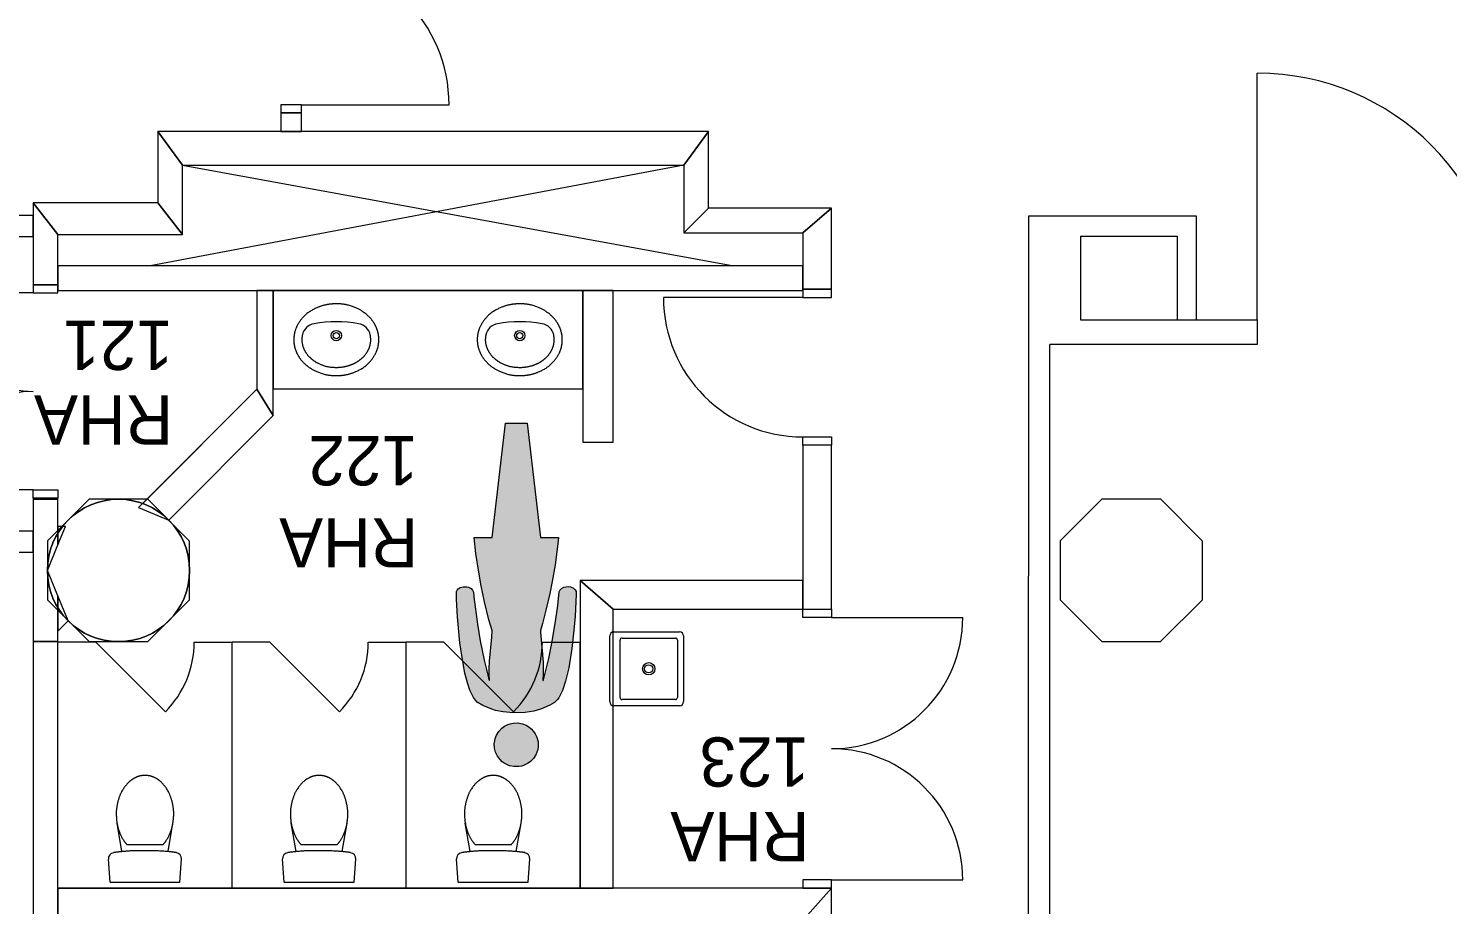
# Model space of a CAD drawing. Header units: inches. Extents: x -38945 to -32777, y -2171 to -942.
# Drawn here: x -38453.3 to -38107.2, y -1578.3 to -1364.7 of the extents above; entities that cross this region are included whole.
import ezdxf

# ---------------------------------------------------------------- set-up
doc = ezdxf.new("R2010")
doc.units = ezdxf.units.IN
doc.header["$LTSCALE"] = 86.4
doc.header["$MEASUREMENT"] = 0
doc.layers.get('0').update_dxf_attribs({"lineweight": 18})
for name, color, linetype, lineweight in [('-0', 7, 'Continuous', 15), ('BUILDING STRUCTURE', 7, 'Continuous', 18), ('LABELS', 7, 'Continuous', 18)]:
    doc.layers.add(name, color=color, linetype=linetype, lineweight=lineweight)
doc.styles.add('Arial', font='arial.ttf')

# ---------------------------------------------------------------- blocks, each defined once
blk = doc.blocks.new('ladies sign')
at = {"layer": '-0', "linetype": 'Continuous', "lineweight": 0}
h = blk.add_hatch(color=256, dxfattribs=at)
h.dxf.hatch_style = 1
h.paths.add_polyline_path([(279.35, -574.89), (279.52, -571.69), (280.58, -559.97), (280.75, -556.38), (280.69, -553.52), (280.52, -550.54), (280.75, -550.77), (281.14, -551.95), (282.04, -555.93), (283.22, -560.47), (285.12, -569.84), (286.47, -577.97), (288.26, -591.43), (288.43, -593.62), (288.88, -594.69), (289.55, -595.42), (290.84, -596.09), (291.69, -596.31), (293.43, -596.31), (294.94, -595.87), (295.89, -595.19), (296.34, -594.69), (296.68, -594.01), (296.68, -590.2), (296.17, -581.56), (295, -569), (294.15, -562.77), (292.58, -554.19), (291.35, -549.42), (290.12, -545.83), (288.43, -542.36), (287.48, -541.01), (286.53, -540), (283.83, -538.43), (279.52, -536.58), (277.72, -536.02), (273.91, -535.23), (269.03, -534.84), (263.14, -535.01), (258.93, -535.63), (255.29, -536.69), (251.13, -538.49), (248.84, -539.78), (247.38, -541.24), (246.76, -542.13), (244.97, -545.72), (243.45, -550.27), (241.94, -556.72), (240.37, -566.18), (239.41, -575.11), (238.85, -582.01), (238.29, -592.56), (238.35, -593.9), (238.85, -594.86), (239.58, -595.53), (241.04, -596.2), (242.05, -596.37), (243.34, -596.31), (244.24, -596.09), (245.41, -595.47), (246.14, -594.74), (246.59, -593.73), (247.32, -587.12), (248.39, -579.32), (250.13, -568.83), (251.64, -561.37), (254.28, -550.83), (254.57, -550.44), (254.33, -554.14), (254.44, -559.46), (255.73, -574.16), (255.68, -575), (254.67, -578.42), (252.87, -585.49), (251.19, -593), (250.01, -598.89), (248.61, -607.03), (247.38, -615.94), (246.98, -620.26), (255.73, -620.26), (262.13, -676.01), (272.84, -676.01), (279.29, -620.26), (288.1, -620.26), (287.26, -612.52), (285.85, -603.38), (284.62, -596.65), (282.99, -588.97), (280.86, -580.22)])
h.paths.add_polyline_path([(278.23, -519.64), (278.11, -517.62), (277.61, -515.66), (276.71, -513.75), (275.42, -512.01), (274.36, -511), (273.46, -510.33), (270.82, -509.04), (268.75, -508.59), (266.33, -508.59), (265.04, -508.82), (263.92, -509.15), (261.68, -510.28), (260.56, -511.12), (259.16, -512.57), (257.98, -514.37), (257.08, -516.89), (256.86, -518.3), (256.91, -520.65), (257.47, -522.9), (258.26, -524.58), (259.04, -525.76), (260.22, -527.05), (261.4, -528), (262.69, -528.78), (264.54, -529.51), (266.73, -529.91), (268.91, -529.85), (270.54, -529.51), (271.61, -529.12), (273.23, -528.28), (274.58, -527.27), (276.09, -525.64), (277.16, -523.9), (277.78, -522.33), (278.06, -521.16)])
at = {"color": 7, "linetype": 'Continuous', "lineweight": 5}
for p, q in [((259.16, -512.57), (260.56, -511.12)), ((260.56, -511.12), (261.68, -510.28)), ((261.68, -510.28), (263.92, -509.15)), ((263.92, -509.15), (265.04, -508.82)), ((265.04, -508.82), (266.33, -508.59)), ((266.33, -508.59), (268.75, -508.59)), ((268.75, -508.59), (270.82, -509.04)), ((270.82, -509.04), (273.46, -510.33)), ((273.46, -510.33), (274.36, -511)), ((274.36, -511), (275.42, -512.01)), ((275.42, -512.01), (276.71, -513.75)), ((256.86, -518.3), (257.08, -516.89)), ((256.91, -520.65), (256.86, -518.3)), ((257.08, -516.89), (257.98, -514.37)), ((257.98, -514.37), (259.16, -512.57)), ((276.71, -513.75), (277.61, -515.66)), ((277.61, -515.66), (278.11, -517.62)), ((278.11, -517.62), (278.23, -519.64)), ((257.47, -522.9), (256.91, -520.65)), ((258.26, -524.58), (257.47, -522.9)), ((259.04, -525.76), (258.26, -524.58)), ((260.22, -527.05), (259.04, -525.76)), ((276.09, -525.64), (274.58, -527.27)), ((277.16, -523.9), (276.09, -525.64)), ((277.78, -522.33), (277.16, -523.9)), ((278.06, -521.16), (277.78, -522.33)), ((278.23, -519.64), (278.06, -521.16)), ((261.4, -528), (260.22, -527.05)), ((262.69, -528.78), (261.4, -528)), ((264.54, -529.51), (262.69, -528.78)), ((266.73, -529.91), (264.54, -529.51)), ((268.91, -529.85), (266.73, -529.91)), ((270.54, -529.51), (268.91, -529.85)), ((271.61, -529.12), (270.54, -529.51)), ((273.23, -528.28), (271.61, -529.12)), ((274.58, -527.27), (273.23, -528.28)), ((247.38, -541.24), (248.84, -539.78)), ((247.38, -541.24), (248.84, -539.78)), ((247.38, -541.24), (248.84, -539.78)), ((248.84, -539.78), (251.13, -538.49)), ((248.84, -539.78), (251.13, -538.49)), ((248.84, -539.78), (251.13, -538.49)), ((251.13, -538.49), (255.29, -536.69)), ((251.13, -538.49), (255.29, -536.69)), ((251.13, -538.49), (255.29, -536.69)), ((255.29, -536.69), (258.93, -535.63)), ((255.29, -536.69), (258.93, -535.63)), ((255.29, -536.69), (258.93, -535.63)), ((258.93, -535.63), (263.14, -535.01)), ((258.93, -535.63), (263.14, -535.01)), ((263.14, -535.01), (269.03, -534.84)), ((263.14, -535.01), (269.03, -534.84)), ((269.03, -534.84), (273.91, -535.23)), ((269.03, -534.84), (273.91, -535.23)), ((273.91, -535.23), (277.72, -536.02)), ((273.91, -535.23), (277.72, -536.02)), ((277.72, -536.02), (279.52, -536.58)), ((279.52, -536.58), (283.83, -538.43)), ((283.83, -538.43), (286.53, -540)), ((286.53, -540), (287.48, -541.01)), ((286.53, -540), (287.48, -541.01)), ((243.45, -550.27), (244.97, -545.72)), ((244.97, -545.72), (246.76, -542.13)), ((244.97, -545.72), (246.76, -542.13)), ((244.97, -545.72), (246.76, -542.13)), ((246.76, -542.13), (247.38, -541.24)), ((246.76, -542.13), (247.38, -541.24)), ((246.76, -542.13), (247.38, -541.24)), ((287.48, -541.01), (288.43, -542.36)), ((287.48, -541.01), (288.43, -542.36)), ((287.48, -541.01), (288.43, -542.36)), ((288.43, -542.36), (290.12, -545.83)), ((288.43, -542.36), (290.12, -545.83)), ((290.12, -545.83), (291.35, -549.42)), ((290.12, -545.83), (291.35, -549.42)), ((241.94, -556.72), (243.45, -550.27)), ((254.28, -550.83), (251.64, -561.37)), ((254.28, -550.83), (251.64, -561.37)), ((254.28, -550.83), (251.64, -561.37)), ((254.44, -550.6), (254.28, -550.83)), ((254.44, -550.6), (254.28, -550.83)), ((254.44, -550.6), (254.28, -550.83)), ((254.33, -554.14), (254.56, -550.6)), ((254.33, -554.14), (254.56, -550.6)), ((254.33, -554.14), (254.56, -550.6)), ((254.56, -550.6), (254.44, -550.6)), ((254.56, -550.6), (254.44, -550.6)), ((254.56, -550.6), (254.44, -550.6)), ((280.75, -550.77), (280.52, -550.6)), ((280.52, -550.6), (280.69, -553.52)), ((280.75, -550.77), (280.52, -550.6)), ((280.52, -550.6), (280.69, -553.52)), ((280.58, -550.6), (280.52, -550.66)), ((280.52, -550.66), (280.69, -553.52)), ((280.75, -550.77), (280.58, -550.6)), ((280.69, -553.52), (280.75, -556.38)), ((280.69, -553.52), (280.75, -556.38)), ((280.69, -553.52), (280.75, -556.38)), ((281.14, -551.95), (280.75, -550.77)), ((281.14, -551.95), (280.75, -550.77)), ((281.14, -551.95), (280.75, -550.77)), ((282.04, -555.93), (281.14, -551.95)), ((282.04, -555.93), (281.14, -551.95)), ((282.04, -555.93), (281.14, -551.95)), ((291.35, -549.42), (292.58, -554.19)), ((291.35, -549.42), (292.58, -554.19)), ((240.37, -566.18), (241.94, -556.72)), ((254.44, -559.46), (254.33, -554.14)), ((254.44, -559.46), (254.33, -554.14)), ((254.44, -559.46), (254.33, -554.14)), ((255.73, -574.16), (254.44, -559.46)), ((255.73, -574.16), (254.44, -559.46)), ((255.73, -574.16), (254.44, -559.46)), ((280.58, -559.97), (279.52, -571.69)), ((280.58, -559.97), (279.52, -571.69)), ((280.58, -559.97), (279.52, -571.69)), ((280.75, -556.38), (280.58, -559.97)), ((280.75, -556.38), (280.58, -559.97)), ((280.75, -556.38), (280.58, -559.97)), ((283.22, -560.47), (282.04, -555.93)), ((283.22, -560.47), (282.04, -555.93)), ((283.22, -560.47), (282.04, -555.93)), ((285.12, -569.84), (283.22, -560.47)), ((285.12, -569.84), (283.22, -560.47)), ((285.12, -569.84), (283.22, -560.47)), ((292.58, -554.19), (294.15, -562.77)), ((292.58, -554.19), (294.15, -562.77)), ((292.58, -554.19), (294.15, -562.77)), ((239.41, -575.11), (240.37, -566.18)), ((251.64, -561.37), (250.13, -568.83)), ((251.64, -561.37), (250.13, -568.83)), ((251.64, -561.37), (250.13, -568.83)), ((294.15, -562.77), (295, -569)), ((294.15, -562.77), (295, -569)), ((294.15, -562.77), (295, -569)), ((250.13, -568.83), (248.39, -579.32)), ((250.13, -568.83), (248.39, -579.32)), ((250.13, -568.83), (248.39, -579.32)), ((255.68, -575), (255.73, -574.16)), ((255.68, -575), (255.73, -574.16)), ((255.68, -575), (255.73, -574.16)), ((279.52, -571.69), (279.35, -574.89)), ((279.52, -571.69), (279.35, -574.89)), ((279.52, -571.69), (279.35, -574.89)), ((286.47, -577.97), (285.12, -569.84)), ((286.47, -577.97), (285.12, -569.84)), ((286.47, -577.97), (285.12, -569.84)), ((295, -569), (296.17, -581.56)), ((295, -569), (296.17, -581.56)), ((295, -569), (296.17, -581.56)), ((238.85, -582.01), (239.41, -575.11)), ((248.39, -579.32), (247.32, -587.12)), ((252.87, -585.49), (254.67, -578.42)), ((252.87, -585.49), (254.67, -578.42)), ((252.87, -585.49), (254.67, -578.42)), ((254.67, -578.42), (255.68, -575)), ((254.67, -578.42), (255.68, -575)), ((254.67, -578.42), (255.68, -575)), ((279.35, -574.89), (280.86, -580.22)), ((279.35, -574.89), (280.86, -580.22)), ((279.35, -574.89), (280.86, -580.22)), ((280.86, -580.22), (282.99, -588.97)), ((280.86, -580.22), (282.99, -588.97)), ((280.86, -580.22), (282.99, -588.97)), ((288.26, -591.43), (286.47, -577.97)), ((288.26, -591.43), (286.47, -577.97)), ((288.26, -591.43), (286.47, -577.97)), ((296.17, -581.56), (296.68, -590.2)), ((296.17, -581.56), (296.68, -590.2)), ((296.17, -581.56), (296.68, -590.2)), ((238.29, -592.56), (238.85, -582.01)), ((238.29, -592.56), (238.85, -582.01)), ((238.29, -592.56), (238.85, -582.01)), ((247.32, -587.12), (246.59, -593.73)), ((251.19, -593), (252.87, -585.49)), ((251.19, -593), (252.87, -585.49)), ((251.19, -593), (252.87, -585.49)), ((238.35, -593.9), (238.29, -592.56)), ((238.35, -593.9), (238.29, -592.56)), ((238.35, -593.9), (238.29, -592.56)), ((238.85, -594.86), (238.35, -593.9)), ((238.85, -594.86), (238.35, -593.9)), ((238.85, -594.86), (238.35, -593.9)), ((239.58, -595.53), (238.85, -594.86)), ((239.58, -595.53), (238.85, -594.86)), ((239.58, -595.53), (238.85, -594.86)), ((246.14, -594.74), (245.41, -595.47)), ((246.14, -594.74), (245.41, -595.47)), ((246.14, -594.74), (245.41, -595.47)), ((246.59, -593.73), (246.14, -594.74)), ((246.59, -593.73), (246.14, -594.74)), ((246.59, -593.73), (246.14, -594.74)), ((250.01, -598.89), (251.19, -593)), ((250.01, -598.89), (251.19, -593)), ((250.01, -598.89), (251.19, -593)), ((282.99, -588.97), (284.62, -596.65)), ((282.99, -588.97), (284.62, -596.65)), ((282.99, -588.97), (284.62, -596.65)), ((288.43, -593.62), (288.26, -591.43)), ((288.43, -593.62), (288.26, -591.43)), ((288.43, -593.62), (288.26, -591.43)), ((288.88, -594.69), (288.43, -593.62)), ((288.88, -594.69), (288.43, -593.62)), ((288.88, -594.69), (288.43, -593.62)), ((289.55, -595.42), (288.88, -594.69)), ((289.55, -595.42), (288.88, -594.69)), ((289.55, -595.42), (288.88, -594.69)), ((295.89, -595.19), (294.94, -595.87)), ((295.89, -595.19), (294.94, -595.87)), ((295.89, -595.19), (294.94, -595.87)), ((296.34, -594.69), (295.89, -595.19)), ((296.34, -594.69), (295.89, -595.19)), ((296.34, -594.69), (295.89, -595.19)), ((296.68, -594.01), (296.34, -594.69)), ((296.68, -594.01), (296.34, -594.69)), ((296.68, -594.01), (296.34, -594.69)), ((296.68, -590.2), (296.68, -594.01)), ((296.68, -590.2), (296.68, -594.01)), ((296.68, -590.2), (296.68, -594.01)), ((241.04, -596.2), (239.58, -595.53)), ((241.04, -596.2), (239.58, -595.53)), ((241.04, -596.2), (239.58, -595.53)), ((242.05, -596.37), (241.04, -596.2)), ((242.05, -596.37), (241.04, -596.2)), ((242.05, -596.37), (241.04, -596.2)), ((243.34, -596.31), (242.05, -596.37)), ((243.34, -596.31), (242.05, -596.37)), ((243.34, -596.31), (242.05, -596.37)), ((244.24, -596.09), (243.34, -596.31)), ((244.24, -596.09), (243.34, -596.31)), ((245.41, -595.47), (244.24, -596.09)), ((245.41, -595.47), (244.24, -596.09)), ((248.61, -607.03), (250.01, -598.89)), ((248.61, -607.03), (250.01, -598.89)), ((248.61, -607.03), (250.01, -598.89)), ((284.62, -596.65), (285.85, -603.38)), ((284.62, -596.65), (285.85, -603.38)), ((284.62, -596.65), (285.85, -603.38)), ((290.84, -596.09), (289.55, -595.42)), ((290.84, -596.09), (289.55, -595.42)), ((290.84, -596.09), (289.55, -595.42)), ((291.69, -596.31), (290.84, -596.09)), ((291.69, -596.31), (290.84, -596.09)), ((291.69, -596.31), (290.84, -596.09)), ((293.43, -596.31), (291.69, -596.31)), ((293.43, -596.31), (291.69, -596.31)), ((293.43, -596.31), (291.69, -596.31)), ((294.94, -595.87), (293.43, -596.31)), ((294.94, -595.87), (293.43, -596.31)), ((294.94, -595.87), (293.43, -596.31)), ((247.38, -615.94), (248.61, -607.03)), ((285.85, -603.38), (287.26, -612.52)), ((285.85, -603.38), (287.26, -612.52)), ((285.85, -603.38), (287.26, -612.52)), ((246.98, -620.26), (247.38, -615.94)), ((287.26, -612.52), (288.1, -620.26)), ((287.26, -612.52), (288.1, -620.26)), ((287.26, -612.52), (288.1, -620.26)), ((255.73, -620.26), (246.98, -620.26)), ((255.73, -620.26), (246.98, -620.26)), ((262.13, -676.01), (255.73, -620.26)), ((279.29, -620.26), (272.84, -676.01)), ((288.1, -620.26), (279.29, -620.26)), ((288.1, -620.26), (279.29, -620.26)), ((288.1, -620.26), (279.29, -620.26)), ((272.84, -676.01), (262.13, -676.01)), ((272.84, -676.01), (262.13, -676.01)), ((272.84, -676.01), (262.13, -676.01))]:
    blk.add_line(p, q, dxfattribs=at)

msp = doc.modelspace()

# ---------------------------------------------------------------- linework, layer by layer
at = {"layer": 'BUILDING STRUCTURE', "color": 7, "linetype": 'Continuous', "lineweight": 5}
for p, q in [((-38153.59, -1435.8), (-38153.59, -1375.65)), ((-38386.73, -1383.34), (-38391.73, -1383.34)), ((-38391.73, -1383.34), (-38391.73, -1385.34)), ((-38386.73, -1385.34), (-38386.73, -1383.34)), ((-38386.73, -1383.34), (-38350.73, -1383.34)), ((-38391.73, -1385.34), (-38391.73, -1389.84)), ((-38391.73, -1385.34), (-38386.73, -1385.34)), ((-38386.73, -1385.34), (-38391.73, -1385.34)), ((-38391.73, -1385.34), (-38391.73, -1389.84)), ((-38386.73, -1389.84), (-38386.73, -1385.34)), ((-38386.73, -1389.84), (-38386.73, -1385.34)), ((-38421.73, -1389.84), (-38421.73, -1407.21)), ((-38391.73, -1389.84), (-38421.73, -1389.84)), ((-38287.43, -1389.84), (-38421.73, -1389.84)), ((-38421.73, -1389.84), (-38415.73, -1398.09)), ((-38415.73, -1398.09), (-38421.73, -1389.84)), ((-38421.73, -1389.84), (-38421.73, -1407.21)), ((-38391.73, -1389.84), (-38386.73, -1389.84)), ((-38287.43, -1389.84), (-38386.73, -1389.84)), ((-38287.43, -1389.84), (-38293.43, -1398.09)), ((-38293.43, -1398.09), (-38287.43, -1389.84)), ((-38287.43, -1408.56), (-38287.43, -1389.84)), ((-38287.43, -1408.56), (-38287.43, -1389.84)), ((-38293.43, -1398.09), (-38423.66, -1422.61)), ((-38415.73, -1414.96), (-38415.73, -1398.09)), ((-38415.73, -1398.09), (-38293.43, -1398.09)), ((-38415.73, -1398.09), (-38281.25, -1422.61)), ((-38415.73, -1398.09), (-38293.43, -1398.09)), ((-38415.73, -1414.96), (-38415.73, -1398.09)), ((-38293.43, -1398.09), (-38293.43, -1414.56)), ((-38293.43, -1398.09), (-38293.43, -1414.56)), ((-38452.13, -1407.21), (-38452.13, -1410.34)), ((-38421.73, -1407.21), (-38452.13, -1407.21)), ((-38421.73, -1407.21), (-38452.13, -1407.21)), ((-38452.13, -1407.21), (-38446.13, -1414.96)), ((-38446.13, -1414.96), (-38452.13, -1407.21)), ((-38452.13, -1407.21), (-38452.13, -1427.21)), ((-38421.73, -1407.21), (-38415.73, -1414.96)), ((-38415.73, -1414.96), (-38421.73, -1407.21)), ((-38287.43, -1408.56), (-38293.43, -1414.56)), ((-38293.43, -1414.56), (-38287.43, -1408.56)), ((-38257.43, -1408.56), (-38287.43, -1408.56)), ((-38257.43, -1408.56), (-38287.43, -1408.56)), ((-38257.43, -1408.56), (-38264.43, -1414.56)), ((-38264.43, -1414.56), (-38257.43, -1408.56)), ((-38257.43, -1428.31), (-38257.43, -1408.56)), ((-38257.43, -1428.31), (-38257.43, -1408.56)), ((-38452.13, -1410.34), (-38458, -1410.34)), ((-38452.13, -1410.34), (-38458, -1410.34)), ((-38452.13, -1415.47), (-38452.13, -1410.34)), ((-38458, -1415.47), (-38452.13, -1415.47)), ((-38458, -1415.47), (-38452.13, -1415.47)), ((-38452.13, -1415.47), (-38452.13, -1427.21)), ((-38446.13, -1422.61), (-38446.13, -1414.96)), ((-38446.13, -1414.96), (-38415.73, -1414.96)), ((-38446.13, -1414.96), (-38415.73, -1414.96)), ((-38446.13, -1427.21), (-38446.13, -1414.96)), ((-38293.43, -1414.56), (-38264.43, -1414.56)), ((-38293.43, -1414.56), (-38264.43, -1414.56)), ((-38264.43, -1414.56), (-38264.43, -1422.61)), ((-38264.43, -1414.56), (-38264.43, -1428.31)), ((-38264.43, -1422.61), (-38446.13, -1422.61)), ((-38264.43, -1422.61), (-38446.13, -1422.61)), ((-38446.13, -1422.61), (-38446.13, -1428.61)), ((-38264.43, -1428.61), (-38264.43, -1422.61)), ((-38452.13, -1429.21), (-38476.13, -1429.21)), ((-38452.13, -1427.21), (-38452.13, -1429.21)), ((-38446.13, -1427.21), (-38452.13, -1427.21)), ((-38452.13, -1427.21), (-38446.13, -1427.21)), ((-38452.13, -1429.21), (-38446.13, -1429.21)), ((-38446.13, -1429.21), (-38446.13, -1427.21)), ((-38446.13, -1428.61), (-38397.63, -1428.61)), ((-38446.13, -1428.61), (-38264.43, -1428.61)), ((-38397.63, -1428.61), (-38397.63, -1452.7)), ((-38397.63, -1428.61), (-38397.63, -1452.7)), ((-38393.6, -1428.61), (-38397.63, -1428.61)), ((-38393.6, -1428.61), (-38318.1, -1428.61)), ((-38393.6, -1459.11), (-38393.6, -1428.61)), ((-38318.1, -1428.61), (-38393.6, -1428.61)), ((-38393.6, -1428.61), (-38393.6, -1452.61)), ((-38393.6, -1459.11), (-38393.6, -1428.61)), ((-38318.1, -1428.61), (-38318.1, -1465.61)), ((-38318.1, -1452.61), (-38318.1, -1428.61)), ((-38318.1, -1428.61), (-38318.1, -1465.61)), ((-38310.73, -1428.61), (-38318.1, -1428.61)), ((-38310.73, -1428.61), (-38264.43, -1428.61)), ((-38310.73, -1465.61), (-38310.73, -1428.61)), ((-38310.73, -1465.61), (-38310.73, -1428.61)), ((-38264.43, -1428.31), (-38264.43, -1430.31)), ((-38257.43, -1428.31), (-38264.43, -1428.31)), ((-38264.43, -1428.31), (-38257.43, -1428.31)), ((-38257.43, -1430.31), (-38257.43, -1428.31)), ((-38264.43, -1430.31), (-38298.43, -1430.31)), ((-38264.43, -1430.31), (-38257.43, -1430.31)), ((-38155.59, -1435.8), (-38153.59, -1435.8)), ((-38153.59, -1435.8), (-38153.59, -1441.8)), ((-38397.63, -1452.7), (-38425.46, -1480.54)), ((-38397.63, -1452.7), (-38424.3, -1479.38)), ((-38393.6, -1459.11), (-38397.63, -1452.7)), ((-38397.63, -1452.7), (-38393.6, -1459.11)), ((-38393.6, -1452.61), (-38318.1, -1452.61)), ((-38419.08, -1484.59), (-38393.6, -1459.11)), ((-38419.08, -1484.59), (-38393.6, -1459.11)), ((-38318.1, -1465.61), (-38310.73, -1465.61)), ((-38318.1, -1465.61), (-38310.73, -1465.61)), ((-38264.43, -1466.31), (-38264.43, -1464.31)), ((-38264.43, -1464.31), (-38257.43, -1464.31)), ((-38264.43, -1466.31), (-38264.43, -1499.31)), ((-38257.43, -1466.31), (-38264.43, -1466.31)), ((-38257.43, -1466.31), (-38264.43, -1466.31)), ((-38264.43, -1466.31), (-38264.43, -1506.31)), ((-38257.43, -1464.31), (-38257.43, -1466.31)), ((-38257.43, -1506.31), (-38257.43, -1466.31)), ((-38257.43, -1506.31), (-38257.43, -1466.31)), ((-38452.13, -1477.21), (-38476.13, -1477.21)), ((-38452.13, -1479.21), (-38452.13, -1477.21)), ((-38452.13, -1477.21), (-38446.13, -1477.21)), ((-38446.13, -1477.21), (-38446.13, -1479.21)), ((-38452.13, -1479.21), (-38452.13, -1487.24)), ((-38446.13, -1479.21), (-38452.13, -1479.21)), ((-38446.13, -1479.21), (-38452.13, -1479.21)), ((-38452.13, -1479.21), (-38452.13, -1479.51)), ((-38446.13, -1479.51), (-38452.13, -1479.51)), ((-38452.13, -1479.51), (-38452.13, -1514.21)), ((-38452.13, -1479.51), (-38446.13, -1479.51)), ((-38438.53, -1479.51), (-38448.7, -1489.67)), ((-38446.13, -1486.11), (-38446.13, -1479.21)), ((-38446.13, -1479.51), (-38446.13, -1479.21)), ((-38446.13, -1490.64), (-38446.13, -1479.51)), ((-38424.16, -1479.51), (-38438.53, -1479.51)), ((-38424.3, -1479.38), (-38426.46, -1481.54)), ((-38426.46, -1481.54), (-38419.08, -1484.59)), ((-38419.08, -1484.59), (-38424.3, -1479.38)), ((-38424.3, -1479.38), (-38419.08, -1484.59)), ((-38414, -1489.68), (-38424.16, -1479.51)), ((-38191.52, -1479.51), (-38201.68, -1489.67)), ((-38177.14, -1479.51), (-38191.52, -1479.51)), ((-38166.99, -1489.68), (-38177.14, -1479.51)), ((-38452.13, -1487.24), (-38589.5, -1487.24)), ((-38452.13, -1487.24), (-38589.5, -1487.24)), ((-38452.13, -1492.37), (-38452.13, -1487.24)), ((-38444.97, -1486.11), (-38446.13, -1486.11)), ((-38446.13, -1486.11), (-38446.13, -1490.64)), ((-38446.13, -1490.64), (-38444.25, -1486.11)), ((-38444.25, -1486.11), (-38446.13, -1486.11)), ((-38448.7, -1489.67), (-38448.7, -1504.04)), ((-38448.7, -1496.86), (-38446.13, -1490.64)), ((-38414.01, -1504.05), (-38414, -1489.68)), ((-38201.68, -1489.67), (-38201.69, -1504.04)), ((-38166.99, -1504.05), (-38166.99, -1489.68)), ((-38584.8, -1492.37), (-38452.13, -1492.37)), ((-38584.8, -1492.37), (-38452.13, -1492.37)), ((-38452.13, -1492.37), (-38452.13, -1812.37)), ((-38446.13, -1503.07), (-38448.7, -1496.86)), ((-38264.43, -1499.31), (-38318.73, -1499.31)), ((-38318.73, -1499.31), (-38318.73, -1574.31)), ((-38318.73, -1499.31), (-38318.73, -1574.31)), ((-38310.73, -1506.31), (-38318.73, -1499.31)), ((-38264.43, -1499.31), (-38318.73, -1499.31)), ((-38318.73, -1499.31), (-38310.73, -1506.31)), ((-38264.43, -1506.31), (-38264.43, -1499.31)), ((-38448.7, -1504.04), (-38438.54, -1514.2)), ((-38443.62, -1509.13), (-38446.13, -1503.07)), ((-38446.13, -1503.07), (-38446.13, -1511.63)), ((-38446.13, -1514.21), (-38446.13, -1503.07)), ((-38424.17, -1514.21), (-38414.01, -1504.05)), ((-38201.69, -1504.04), (-38191.53, -1514.2)), ((-38177.16, -1514.21), (-38166.99, -1504.05)), ((-38446.13, -1511.63), (-38443.62, -1509.13)), ((-38446.13, -1511.63), (-38443.62, -1509.13)), ((-38310.73, -1506.31), (-38264.43, -1506.31)), ((-38310.73, -1574.31), (-38310.73, -1506.31)), ((-38310.73, -1574.31), (-38310.73, -1506.31)), ((-38310.73, -1506.31), (-38264.43, -1506.31)), ((-38264.43, -1508.31), (-38264.43, -1506.31)), ((-38264.43, -1506.31), (-38257.43, -1506.31)), ((-38264.43, -1506.31), (-38257.43, -1506.31)), ((-38257.43, -1508.31), (-38264.43, -1508.31)), ((-38257.43, -1506.31), (-38257.43, -1508.31)), ((-38257.43, -1508.31), (-38225.43, -1508.31)), ((-38446.13, -1574.31), (-38446.13, -1511.63)), ((-38310.53, -1511.83), (-38294.53, -1511.83)), ((-38452.13, -1514.21), (-38446.13, -1514.21)), ((-38446.13, -1514.21), (-38452.13, -1514.21)), ((-38452.13, -1514.21), (-38452.13, -1741.73)), ((-38446.13, -1741.73), (-38446.13, -1514.21)), ((-38446.13, -1574.31), (-38446.13, -1514.31)), ((-38436.89, -1514.31), (-38446.13, -1514.31)), ((-38438.54, -1514.2), (-38424.17, -1514.21)), ((-38436.89, -1514.31), (-38419.92, -1531.28)), ((-38412.89, -1514.31), (-38403.66, -1514.31)), ((-38403.66, -1574.31), (-38403.66, -1514.31)), ((-38403.66, -1574.31), (-38403.66, -1514.31)), ((-38394.43, -1514.31), (-38403.66, -1514.31)), ((-38394.43, -1514.31), (-38377.45, -1531.28)), ((-38370.43, -1514.31), (-38361.19, -1514.31)), ((-38361.19, -1574.31), (-38361.19, -1514.31)), ((-38361.19, -1574.31), (-38361.19, -1514.31)), ((-38351.96, -1514.31), (-38361.19, -1514.31)), ((-38351.96, -1514.31), (-38334.99, -1531.28)), ((-38327.96, -1514.31), (-38318.73, -1514.31)), ((-38318.73, -1574.31), (-38318.73, -1514.31)), ((-38311.53, -1528.83), (-38311.53, -1512.83)), ((-38309.03, -1527.83), (-38309.03, -1513.83)), ((-38308.53, -1513.33), (-38295.53, -1513.33)), ((-38295.03, -1513.83), (-38295.03, -1527.83)), ((-38293.53, -1512.83), (-38293.53, -1528.83)), ((-38191.53, -1514.2), (-38177.16, -1514.21)), ((-38294.53, -1529.83), (-38310.53, -1529.83)), ((-38295.53, -1528.33), (-38308.53, -1528.33)), ((-38430.52, -1565.39), (-38431.71, -1558.47)), ((-38419.27, -1565.39), (-38418.08, -1558.47)), ((-38388.05, -1565.39), (-38389.24, -1558.47)), ((-38376.8, -1565.39), (-38375.61, -1558.47)), ((-38345.58, -1565.39), (-38346.77, -1558.47)), ((-38334.33, -1565.39), (-38333.14, -1558.47)), ((-38429.32, -1563.67), (-38420.47, -1563.67)), ((-38386.85, -1563.67), (-38378, -1563.67)), ((-38344.38, -1563.67), (-38335.53, -1563.67)), ((-38433.4, -1572.81), (-38433.81, -1567.24)), ((-38416.38, -1572.81), (-38415.97, -1567.24)), ((-38390.94, -1572.81), (-38391.35, -1567.24)), ((-38373.91, -1572.81), (-38373.5, -1567.24)), ((-38348.47, -1572.81), (-38348.88, -1567.24)), ((-38331.45, -1572.81), (-38331.04, -1567.24)), ((-38318.73, -1574.31), (-38446.13, -1574.31)), ((-38446.13, -1574.31), (-38403.66, -1574.31)), ((-38257.43, -1574.31), (-38446.13, -1574.31)), ((-38446.13, -1574.31), (-38446.13, -1582.31)), ((-38433.4, -1572.81), (-38416.38, -1572.81)), ((-38403.66, -1574.31), (-38361.19, -1574.31)), ((-38390.94, -1572.81), (-38373.91, -1572.81)), ((-38361.19, -1574.31), (-38318.73, -1574.31)), ((-38348.47, -1572.81), (-38331.45, -1572.81)), ((-38318.73, -1574.31), (-38310.73, -1574.31)), ((-38257.43, -1574.31), (-38310.73, -1574.31)), ((-38257.43, -1574.31), (-38264.63, -1582.31)), ((-38264.63, -1582.31), (-38257.43, -1574.31)), ((-38257.43, -1572.31), (-38264.43, -1572.31)), ((-38264.43, -1572.31), (-38264.43, -1574.31)), ((-38264.43, -1574.31), (-38257.43, -1574.31)), ((-38257.43, -1574.31), (-38257.43, -1572.31)), ((-38257.43, -1572.31), (-38225.43, -1572.31)), ((-38257.43, -1723.61), (-38257.43, -1574.31)), ((-38257.43, -1723.61), (-38257.43, -1574.31))]:
    msp.add_line(p, q, dxfattribs=at)
at = {"layer": 'BUILDING STRUCTURE', "color": 7, "linetype": 'Continuous', "lineweight": 18}
for p, q in [((-38209.41, -1410.47), (-38209.46, -1802.13)), ((-38196.7, -1435.75), (-38153.59, -1435.8)), ((-38204.21, -1796.62), (-38204.17, -1441.79)), ((-38153.59, -1441.8), (-38204.17, -1441.79)), ((-38187.77, -1514.21), (-38182.52, -1514.21))]:
    msp.add_line(p, q, dxfattribs=at)
at = {"layer": 'BUILDING STRUCTURE', "linetype": 'Continuous', "lineweight": 0}
for p, q in [((-38168.44, -1410.48), (-38209.41, -1410.47)), ((-38168.44, -1435.7), (-38168.44, -1410.48)), ((-38196.7, -1415.33), (-38173.13, -1415.33)), ((-38196.7, -1415.33), (-38196.7, -1435.75)), ((-38173.13, -1415.33), (-38173.13, -1435.75))]:
    msp.add_line(p, q, dxfattribs=at)
at = {"layer": 'BUILDING STRUCTURE', "color": 7, "linetype": 'Continuous', "lineweight": 5}
for centre, radius in [((-38378.23, -1439.61), 1.25), ((-38378.23, -1439.61), 0.75), ((-38333.48, -1439.61), 1.25), ((-38333.48, -1439.61), 0.75), ((-38431.35, -1496.86), 17.35), ((-38302.03, -1520.83), 1.5), ((-38302.03, -1520.83), 1)]:
    msp.add_circle(centre, radius, dxfattribs=at)
for centre, radius, start, end in [((-38386.73, -1383.34), 36, 0, 90), ((-38153.59, -1435.8), 60.15, 0, 90), ((-38452.13, -1429.21), 24, 180, 270), ((-38264.43, -1430.31), 34, 180, 270), ((-38378.23, -1466.29), 30.05, 79.5778, 100.4222), ((-38333.48, -1466.29), 30.05, 79.5778, 100.4222), ((-38383.11, -1440.15), 3.47, 99.2073, 168.2711), ((-38373.34, -1440.15), 3.47, 11.7289, 80.7927), ((-38338.36, -1440.15), 3.47, 99.2073, 168.2711), ((-38328.59, -1440.15), 3.47, 11.7289, 80.7927), ((-38452.13, -1477.21), 24, 90, 180), ((-38431.35, -1496.86), 17.35, 90, 180), ((-38431.35, -1496.86), 17.35, 0, 90), ((-38431.35, -1496.86), 17.35, 180, 270), ((-38431.35, -1496.86), 17.35, 270, 360), ((-38257.43, -1508.31), 32, 270, 0), ((-38310.53, -1512.83), 1, 90, 180), ((-38294.53, -1512.83), 1, 0, 90), ((-38436.89, -1514.31), 24, 315, 0), ((-38394.43, -1514.31), 24, 315, 0), ((-38351.96, -1514.31), 24, 315, 0), ((-38308.53, -1513.83), 0.5, 90, 180), ((-38295.53, -1513.83), 0.5, 0, 90), ((-38310.53, -1528.83), 1, 180, 270), ((-38308.53, -1527.83), 0.5, 180, 270), ((-38295.53, -1527.83), 0.5, 270, 0), ((-38294.53, -1528.83), 1, 270, 0), ((-38257.43, -1572.31), 32, 0, 90), ((-38432.32, -1567.13), 1.5, 100.3926, 184.2222), ((-38417.47, -1567.13), 1.5, 355.7778, 79.6074), ((-38389.85, -1567.13), 1.5, 100.3926, 184.2222), ((-38375, -1567.13), 1.5, 355.7778, 79.6074), ((-38347.38, -1567.13), 1.5, 100.3926, 184.2222), ((-38332.53, -1567.13), 1.5, 355.7778, 79.6074)]:
    msp.add_arc(centre, radius, start, end, dxfattribs=at)
for points in [[(-38378.23, -1431.86), (-38379.04, -1431.86), (-38380.97, -1432.11), (-38383.15, -1432.84), (-38385.64, -1434.29), (-38387.42, -1436.42), (-38388.29, -1438.28), (-38388.6, -1439.92), (-38388.6, -1440.61)], [(-38367.85, -1440.61), (-38367.85, -1439.43), (-38368.53, -1437.34), (-38369.67, -1435.55), (-38371.31, -1434.01), (-38373.3, -1432.84), (-38376.27, -1431.86), (-38378.23, -1431.86)], [(-38333.48, -1431.86), (-38334.29, -1431.86), (-38336.22, -1432.11), (-38338.4, -1432.84), (-38340.89, -1434.29), (-38342.67, -1436.42), (-38343.54, -1438.28), (-38343.85, -1439.92), (-38343.85, -1440.61)], [(-38323.1, -1440.61), (-38323.1, -1439.43), (-38323.78, -1437.34), (-38324.92, -1435.55), (-38326.56, -1434.01), (-38328.55, -1432.84), (-38331.52, -1431.86), (-38333.48, -1431.86)], [(-38386.5, -1439.45), (-38386.71, -1440.4), (-38386.46, -1442.18), (-38385.75, -1443.71), (-38384.64, -1445.04), (-38383.4, -1445.96), (-38382.81, -1446.27)], [(-38373.56, -1446.22), (-38372.97, -1445.91), (-38371.75, -1444.98), (-38370.65, -1443.63), (-38369.97, -1442.1), (-38369.75, -1440.32), (-38369.97, -1439.37)], [(-38341.75, -1439.45), (-38341.96, -1440.4), (-38341.71, -1442.18), (-38341, -1443.71), (-38339.89, -1445.04), (-38338.65, -1445.96), (-38338.06, -1446.27)], [(-38328.81, -1446.22), (-38328.22, -1445.91), (-38327, -1444.98), (-38325.9, -1443.63), (-38325.22, -1442.1), (-38325, -1440.32), (-38325.22, -1439.37)], [(-38388.6, -1440.61), (-38388.6, -1441.79), (-38387.92, -1443.88), (-38386.78, -1445.67), (-38385.14, -1447.21), (-38383.15, -1448.38), (-38380.18, -1449.36), (-38378.23, -1449.36)], [(-38378.23, -1449.36), (-38377.41, -1449.36), (-38375.48, -1449.1), (-38373.3, -1448.38), (-38370.81, -1446.92), (-38369.03, -1444.79), (-38368.16, -1442.94), (-38367.85, -1441.3), (-38367.85, -1440.61)], [(-38343.85, -1440.61), (-38343.85, -1441.79), (-38343.17, -1443.88), (-38342.03, -1445.67), (-38340.39, -1447.21), (-38338.4, -1448.38), (-38335.43, -1449.36), (-38333.48, -1449.36)], [(-38333.48, -1449.36), (-38332.66, -1449.36), (-38330.73, -1449.1), (-38328.55, -1448.38), (-38326.06, -1446.92), (-38324.28, -1444.79), (-38323.41, -1442.94), (-38323.1, -1441.3), (-38323.1, -1440.61)], [(-38382.81, -1446.27), (-38381.14, -1447.12), (-38378.17, -1447.42), (-38375.98, -1447.17), (-38374.23, -1446.58), (-38373.56, -1446.22)], [(-38338.06, -1446.27), (-38336.39, -1447.12), (-38333.42, -1447.42), (-38331.23, -1447.17), (-38329.48, -1446.58), (-38328.81, -1446.22)], [(-38424.89, -1546.81), (-38425.46, -1546.81), (-38426.81, -1547.11), (-38428.29, -1547.94), (-38429.61, -1549.21), (-38431.06, -1551.45), (-38431.49, -1553.12)], [(-38418.3, -1553.12), (-38418.73, -1551.45), (-38420.17, -1549.2), (-38421.49, -1547.93), (-38422.97, -1547.11), (-38424.32, -1546.81), (-38424.89, -1546.81)], [(-38382.43, -1546.81), (-38383, -1546.81), (-38384.35, -1547.11), (-38385.83, -1547.94), (-38387.14, -1549.21), (-38388.59, -1551.45), (-38389.02, -1553.12)], [(-38375.83, -1553.12), (-38376.26, -1551.45), (-38377.71, -1549.2), (-38379.02, -1547.93), (-38380.51, -1547.11), (-38381.86, -1546.81), (-38382.43, -1546.81)], [(-38339.96, -1546.81), (-38340.53, -1546.81), (-38341.88, -1547.11), (-38343.36, -1547.94), (-38344.68, -1549.21), (-38346.12, -1551.45), (-38346.55, -1553.12)], [(-38333.36, -1553.12), (-38333.79, -1551.45), (-38335.24, -1549.2), (-38336.56, -1547.93), (-38338.04, -1547.11), (-38339.39, -1546.81), (-38339.96, -1546.81)], [(-38431.49, -1553.12), (-38431.99, -1555.08), (-38431.8, -1558.28), (-38431.22, -1560.54), (-38430.17, -1562.72), (-38429.32, -1563.67)], [(-38420.47, -1563.67), (-38419.62, -1562.71), (-38418.56, -1560.54), (-38417.99, -1558.28), (-38417.79, -1555.07), (-38418.3, -1553.12)], [(-38389.02, -1553.12), (-38389.52, -1555.08), (-38389.33, -1558.28), (-38388.75, -1560.54), (-38387.7, -1562.72), (-38386.85, -1563.67)], [(-38378, -1563.67), (-38377.15, -1562.71), (-38376.1, -1560.54), (-38375.52, -1558.28), (-38375.33, -1555.07), (-38375.83, -1553.12)], [(-38346.55, -1553.12), (-38347.06, -1555.08), (-38346.86, -1558.28), (-38346.29, -1560.54), (-38345.23, -1562.72), (-38344.38, -1563.67)], [(-38335.53, -1563.67), (-38334.68, -1562.71), (-38333.63, -1560.54), (-38333.05, -1558.28), (-38332.86, -1555.07), (-38333.36, -1553.12)], [(-38424.89, -1565.17), (-38427.69, -1565.16), (-38431.54, -1565.47), (-38432.59, -1565.65)], [(-38417.2, -1565.65), (-38417.59, -1565.58), (-38419.44, -1565.35), (-38422.89, -1565.17), (-38424.89, -1565.17)], [(-38382.43, -1565.17), (-38385.22, -1565.16), (-38389.07, -1565.47), (-38390.12, -1565.65)], [(-38374.73, -1565.65), (-38375.12, -1565.58), (-38376.97, -1565.35), (-38380.43, -1565.17), (-38382.43, -1565.17)], [(-38339.96, -1565.17), (-38342.75, -1565.16), (-38346.6, -1565.47), (-38347.65, -1565.65)], [(-38332.26, -1565.65), (-38332.66, -1565.58), (-38334.51, -1565.35), (-38337.96, -1565.17), (-38339.96, -1565.17)]]:
    msp.add_open_spline(points, degree=2, dxfattribs=at)

# ---------------------------------------------------------------- block references
at = {"layer": 'LABELS', "linetype": 'Continuous', "lineweight": 0, "xscale": 0.5, "yscale": 0.5, "zscale": 0.5, "rotation": 180}
msp.add_blockref('ladies sign', (-38200.57, -1798.97), dxfattribs=at)

# ---------------------------------------------------------------- texts
at = {"layer": 'LABELS', "color": 7, "lineweight": 0, "char_height": 12, "attachment_point": 4, "rotation": 180, "style": 'Arial'}
for s, insert, line_spacing_factor in [('{\\fGotham Book|b0|i0|c0|p2;RHA\\P121}', (-38418.07, -1451.09), 0.910542), ('\\pxsm1;{\\fGotham Book|b0|i0|c0|p2;RHA\\P122}', (-38358.27, -1480.11), 0.562063), ('{\\fGotham Book|b0|i0|c0|p2;RHA\\P123}', (-38262.85, -1552.57), 0.910542)]:
    msp.add_mtext(s, dxfattribs=dict(at, insert=insert, line_spacing_factor=line_spacing_factor))

doc.saveas('drawing.dxf')
